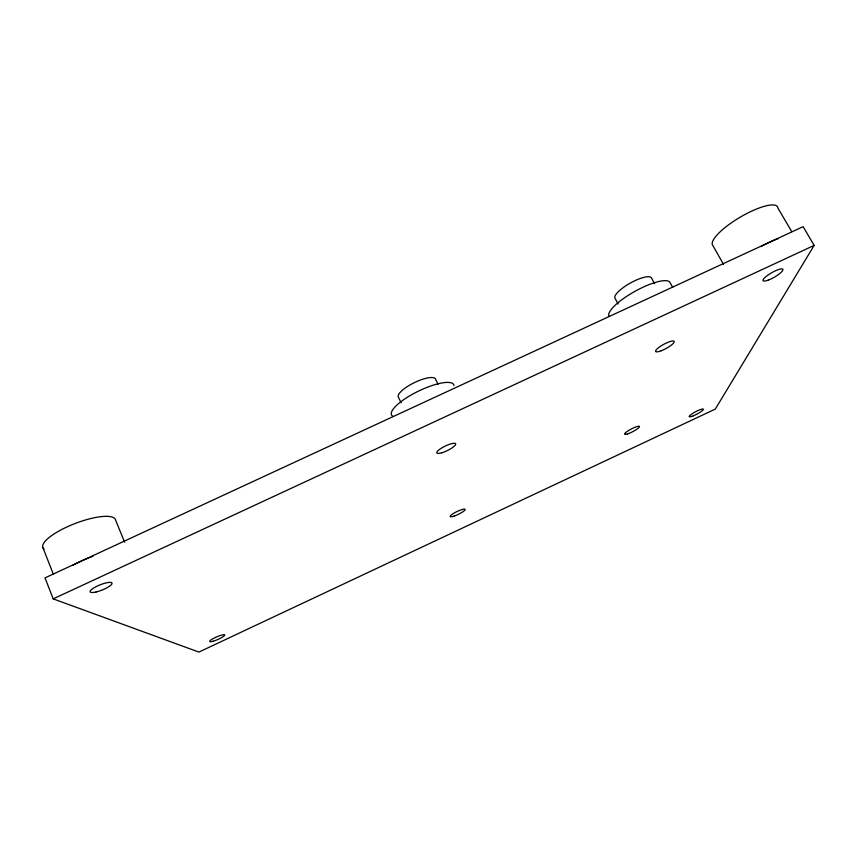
<?xml version="1.0" encoding="UTF-8"?>
<svg xmlns="http://www.w3.org/2000/svg" width="857" height="857" viewBox="0 0 857 857"><rect width="100%" height="100%" fill="white"/><g stroke="black" fill="none" stroke-linecap="round" stroke-linejoin="round"><path stroke-width="1.29" d="M814.15 245.402L715.306 409.078L198.899 652.081L53.198 598.872L45.014 577.875L803.116 226.666L814.15 245.402L53.198 598.872M791.75 231.647L777.931 208.069A37.74 10.08 -30.6 0 0 743.287 215.407A37.74 10.08 -30.6 0 0 712.285 244.513L723.479 264.267M672.724 287.406L670.142 282.746A34.869 9.256 -29 0 0 635.101 291.251A34.869 9.256 -29 0 0 609.113 316.458M654.662 283.763L651.491 277.989A20.868 5.742 -29.1 0 0 630.463 282.992A20.868 5.742 -29.1 0 0 615.005 298.236L618.111 304.01M438.023 384.225L435.688 379.469A20.686 5.988 -25.9 0 0 415.581 382.051A20.686 5.988 -25.9 0 0 398.216 396.791L401.097 402.769M124.64 542.224L115.62 520.178A38.886 10.82 -21 0 0 73.113 524.291A38.886 10.82 -21 0 0 44.082 549.026M42.85 547.473L53.273 574.072M72.974 565.224A39.154 9.898 -21.5 0 1 89.182 557.725M90.403 557.254A39.154 9.898 -21.5 0 1 92.856 556.332M761.027 246.559A37.997 9.213 -30.1 0 1 778.231 238.589M393.234 416.47A34.58 9.652 -25.9 0 1 416.491 392.11A34.58 9.652 -25.9 0 1 454.017 385.575M213.189 641.229A8.238 1.435 -23.6 0 0 224.748 635.091A8.238 1.435 -23.6 0 0 213.607 638.358A8.238 1.435 -23.6 0 0 213.189 641.229M441.816 452.785A10.477 2.485 -25.9 0 0 455.71 443.958A10.477 2.485 -25.9 0 0 441.173 448.318A10.477 2.485 -25.9 0 0 441.816 452.785M627.57 433.91A8.356 1.532 -27.4 0 0 639.44 426.85A8.356 1.532 -27.4 0 0 629.092 430.193A8.356 1.532 -27.4 0 0 627.57 433.91M661.186 350.781A10.563 2.389 -28.5 0 0 674.213 341.407A10.563 2.389 -28.5 0 0 659.333 347.085A10.563 2.389 -28.5 0 0 661.186 350.781M96.091 591.983A11.794 2.796 -21.8 0 0 112.053 583.178A11.794 2.796 -21.8 0 0 95.063 587.184A11.794 2.796 -21.8 0 0 96.091 591.983M693.27 415.838A8.002 1.371 -27.8 0 0 703.351 409.185A8.002 1.371 -27.8 0 0 692.177 413.727A8.002 1.371 -27.8 0 0 693.27 415.838M768.161 280.164A11.441 2.603 -29.8 0 0 782.966 269.569A11.441 2.603 -29.8 0 0 767.765 275.226A11.441 2.603 -29.8 0 0 768.161 280.164M454.092 516.128A8.324 1.575 -25.7 0 0 465.169 509.433A8.324 1.575 -25.7 0 0 453.685 513.311A8.324 1.575 -25.7 0 0 454.092 516.128"/></g></svg>
